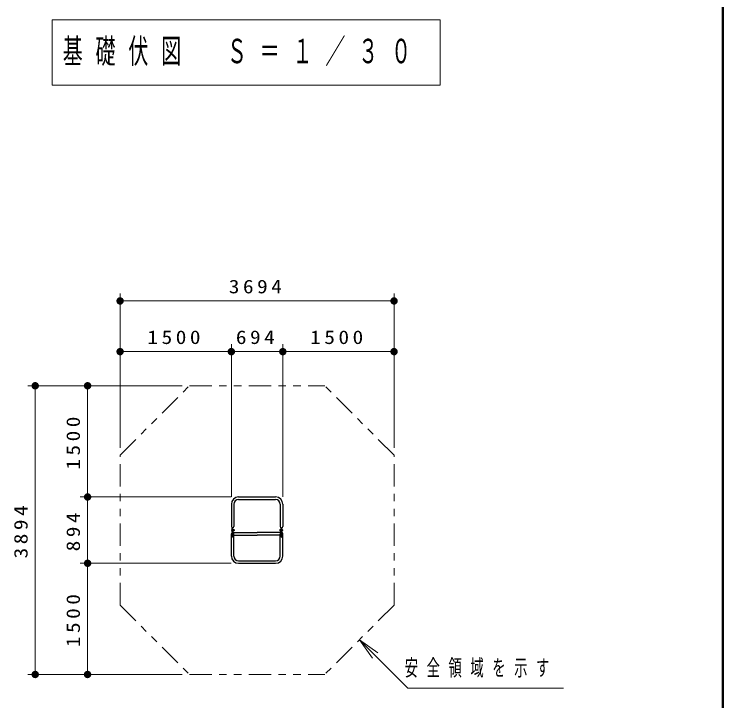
# Model space of a CAD drawing. Units: millimetres on the paper, with parts at other scales. Extents: x 86 to 451, y 394 to 677.
# Drawn here: x 355.5 to 451, y 497.1 to 589.7 of the extents above; entities that cross this region are included whole.
import ezdxf

# ---------------------------------------------------------------- set-up
doc = ezdxf.new("R2010")
doc.units = ezdxf.units.MM
for name, pattern in [('USER1', [4.5, 2.5, -2]), ('USER2', [6, 3, -1, 1, -1]), ('USER3', [8, 3, -1, 1, -1, 1, -1])]:
    doc.linetypes.add(name, pattern=pattern)
for name, color, linetype, lineweight in [('1_100', 7, 'Continuous', 25), ('1_30', 7, 'Continuous', 13), ('NAKAMURA図枠', 7, 'Continuous', 13)]:
    doc.layers.add(name, color=color, linetype=linetype, lineweight=lineweight)
doc.styles.add('ＭＳ ゴシック', font='')
doc.styles.get('ＭＳ ゴシック').set_extended_font_data('MS Gothic')

# ---------------------------------------------------------------- blocks, each defined once
blk = doc.blocks.new('filled_dot')
at = {"color": 0, "linetype": 'Continuous', "lineweight": -2, "const_width": 1.25}
blk.add_lwpolyline([(-0.625, 0, 1), (0.625, 0, 1)], format="xyb", close=True, dxfattribs=at)

msp = doc.modelspace()

# ---------------------------------------------------------------- linework, layer by layer
at = {"layer": '1_100', "lineweight": 13}
for p, q in [((369.753, 531.247), (369.753, 552.04)), ((406.693, 531.247), (406.693, 552.04)), ((369.753, 551.04), (406.693, 551.04)), ((384.753, 524.632), (384.753, 545.204)), ((391.693, 524.632), (391.693, 545.204)), ((369.753, 544.204), (384.753, 544.204)), ((384.753, 544.204), (391.693, 544.204)), ((406.693, 544.204), (391.693, 544.204)), ((378.108, 539.602), (357.308, 539.602)), ((358.308, 500.662), (358.308, 539.602)), ((378.108, 539.602), (364.367, 539.602)), ((365.367, 524.602), (365.367, 539.602)), ((384.723, 524.602), (364.367, 524.602)), ((365.367, 515.662), (365.367, 524.602)), ((384.723, 515.662), (364.367, 515.662)), ((365.367, 500.662), (365.367, 515.662)), ((402.016, 505.339), (404.137, 503.218)), ((402.016, 505.339), (404.49, 503.571)), ((403.783, 502.864), (402.016, 505.339)), ((378.108, 500.662), (357.308, 500.662)), ((378.108, 500.662), (364.367, 500.662))]:
    msp.add_line(p, q, dxfattribs=at)
at = {"layer": '1_100', "linetype": 'USER3', "lineweight": 13}
for p, q in [((369.753, 530.247), (379.108, 539.602)), ((379.108, 539.602), (397.338, 539.602)), ((406.693, 530.247), (397.338, 539.602)), ((369.753, 510.017), (369.753, 530.247)), ((406.693, 510.017), (406.693, 530.247)), ((369.753, 510.017), (379.108, 500.662)), ((406.693, 510.017), (397.338, 500.662)), ((379.108, 500.662), (397.338, 500.662))]:
    msp.add_line(p, q, dxfattribs=at)
at = {"layer": '1_100'}
for p, q in [((385.723, 524.602), (390.723, 524.602)), ((385.723, 524.262), (390.723, 524.262)), ((384.753, 523.632), (384.753, 520.632)), ((385.093, 523.632), (385.093, 520.632)), ((391.353, 523.632), (391.353, 520.632)), ((391.693, 523.632), (391.693, 520.632)), ((384.878, 520.237), (384.858, 520.237)), ((384.858, 520.237), (384.858, 520.027)), ((384.858, 520.027), (384.878, 520.027)), ((384.878, 519.882), (384.878, 520.468)), ((384.878, 520.237), (384.878, 520.027)), ((384.878, 519.882), (384.923, 519.882)), ((384.923, 520.382), (384.923, 520.462)), ((384.988, 520.237), (384.968, 520.237)), ((384.968, 520.237), (384.968, 520.027)), ((384.968, 520.027), (384.988, 520.027)), ((384.988, 520.237), (384.988, 520.027)), ((384.988, 520.04), (384.988, 520.224)), ((384.988, 520.224), (385.013, 520.224)), ((384.988, 520.139), (385.013, 520.132)), ((384.988, 520.131), (385.013, 520.124)), ((384.988, 520.04), (385.013, 520.04)), ((385.013, 520.217), (385.021, 520.23)), ((385.013, 520.04), (385.013, 520.224)), ((385.013, 520.047), (385.013, 520.217)), ((385.013, 520.047), (385.021, 520.034)), ((385.021, 520.23), (385.085, 520.23)), ((385.085, 520.181), (385.021, 520.181)), ((385.085, 520.083), (385.021, 520.083)), ((385.021, 520.034), (385.085, 520.034)), ((385.093, 520.217), (385.085, 520.23)), ((385.093, 520.047), (385.085, 520.034)), ((385.093, 520.047), (385.093, 520.217)), ((391.353, 520.217), (391.361, 520.23)), ((391.353, 520.047), (391.353, 520.217)), ((391.353, 520.047), (391.361, 520.034)), ((391.425, 520.23), (391.361, 520.23)), ((391.361, 520.181), (391.425, 520.181)), ((391.361, 520.083), (391.425, 520.083)), ((391.425, 520.034), (391.361, 520.034)), ((391.433, 520.217), (391.425, 520.23)), ((391.433, 520.047), (391.425, 520.034)), ((391.433, 520.04), (391.433, 520.224)), ((391.458, 520.224), (391.433, 520.224)), ((391.433, 520.047), (391.433, 520.217)), ((391.458, 520.139), (391.433, 520.132)), ((391.458, 520.131), (391.433, 520.124)), ((391.458, 520.04), (391.433, 520.04)), ((391.458, 520.237), (391.478, 520.237)), ((391.458, 520.237), (391.458, 520.027)), ((391.458, 520.04), (391.458, 520.224)), ((391.478, 520.027), (391.458, 520.027)), ((391.478, 520.237), (391.478, 520.027)), ((391.523, 520.382), (391.523, 520.462)), ((391.568, 519.882), (391.523, 519.882)), ((391.568, 519.882), (391.568, 520.468)), ((391.568, 520.237), (391.588, 520.237)), ((391.568, 520.237), (391.568, 520.027)), ((391.588, 520.027), (391.568, 520.027)), ((391.588, 520.237), (391.588, 520.027))]:
    msp.add_line(p, q, dxfattribs=at)
at = {"layer": '1_100', "color": 1, "linetype": 'USER2', "lineweight": 13}
for p, q in [((384.712, 520.132), (385.183, 520.132)), ((385.188, 520.132), (384.738, 520.132)), ((391.259, 520.132), (391.708, 520.132)), ((391.734, 520.132), (391.263, 520.132))]:
    msp.add_line(p, q, dxfattribs=at)
at = {"layer": '1_100', "color": 1}
for p, q in [((384.798, 520.172), (384.798, 520.092)), ((384.858, 520.222), (384.848, 520.222)), ((384.858, 520.042), (384.848, 520.042)), ((384.858, 520.222), (384.858, 520.042)), ((385.108, 520.182), (384.858, 520.182)), ((385.108, 520.082), (384.858, 520.082)), ((384.968, 520.237), (384.968, 520.027)), ((385.108, 520.182), (385.108, 520.082)), ((391.338, 520.182), (391.588, 520.182)), ((391.338, 520.182), (391.338, 520.082)), ((391.338, 520.082), (391.588, 520.082)), ((391.478, 520.237), (391.478, 520.027)), ((391.588, 520.222), (391.598, 520.222)), ((391.588, 520.222), (391.588, 520.042)), ((391.588, 520.042), (391.598, 520.042)), ((391.648, 520.172), (391.648, 520.092))]:
    msp.add_line(p, q, dxfattribs=at)
at = {"layer": '1_100', "color": 20}
for p, q in [((384.923, 520.382), (384.968, 520.382)), ((384.923, 519.197), (384.923, 520.382)), ((384.968, 519.197), (384.968, 520.382)), ((391.523, 520.382), (391.478, 520.382)), ((391.478, 519.197), (391.478, 520.382)), ((391.523, 519.197), (391.523, 520.382)), ((384.753, 516.632), (384.753, 519.632)), ((384.923, 519.802), (388.223, 519.802)), ((384.968, 519.197), (384.923, 519.197)), ((385.093, 516.632), (385.093, 519.632)), ((385.093, 519.462), (388.223, 519.462)), ((391.523, 519.802), (388.223, 519.802)), ((391.353, 519.462), (388.223, 519.462)), ((391.353, 516.632), (391.353, 519.632)), ((391.478, 519.197), (391.523, 519.197)), ((391.693, 516.632), (391.693, 519.632)), ((385.723, 516.002), (390.723, 516.002)), ((385.723, 515.662), (390.723, 515.662))]:
    msp.add_line(p, q, dxfattribs=at)
at = {"layer": '1_100', "lineweight": 13}
msp.add_lwpolyline([(402.016, 505.339), (408.548, 498.807), (429.548, 498.807)], dxfattribs=at)
at = {"layer": '1_100'}
for centre, radius, start, end in [((385.723, 523.632), 0.97, 90, 180), ((385.723, 523.632), 0.63, 90, 180), ((390.723, 523.632), 0.97, 0, 90), ((390.723, 523.632), 0.63, 0, 90), ((384.923, 520.632), 0.17, 180, 0), ((385.102, 520.217), 0.0887, 180.00003, 203.86506), ((385.175, 520.132), 0.162, 162.41194, 197.58807), ((385.102, 520.047), 0.0887, 156.13494, 180), ((385.004, 520.217), 0.0887, 336.13495, 359.99996), ((385.004, 520.047), 0.0887, 0.00002, 23.86508), ((384.931, 520.132), 0.162, 342.41195, 17.58808), ((385.093, 520.132), 0.075, 270.00001, 90), ((391.353, 520.132), 0.075, 89.99999, 269.99999), ((391.523, 520.632), 0.17, 180, 0), ((391.442, 520.217), 0.0887, 180.00004, 203.86505), ((391.515, 520.132), 0.162, 162.41192, 197.58805), ((391.442, 520.047), 0.0887, 156.13492, 179.99998), ((391.344, 520.217), 0.0887, 336.13494, 359.99997), ((391.344, 520.047), 0.0887, 360, 23.86506), ((391.271, 520.132), 0.162, 342.41193, 17.58806)]:
    msp.add_arc(centre, radius, start, end, dxfattribs=at)
at = {"layer": '1_100', "color": 1}
for centre, start, end in [((384.848, 520.172), 90, 180), ((384.848, 520.092), 180, 270), ((391.598, 520.172), 0, 90), ((391.598, 520.092), 270, 0)]:
    msp.add_arc(centre, 0.05, start, end, dxfattribs=at)
at = {"layer": '1_100', "linetype": 'USER1', "lineweight": 13}
for centre, start, end in [((385.093, 520.132), 270.00001, 90), ((391.353, 520.132), 89.99999, 269.99999)]:
    msp.add_arc(centre, 0.065, start, end, dxfattribs=at)
at = {"layer": '1_100', "color": 20}
for centre, radius, start, end in [((384.923, 519.632), 0.17, 90, 180), ((384.923, 519.632), 0.17, 0, 74.65052), ((391.523, 519.632), 0.17, 105.34948, 180), ((391.523, 519.632), 0.17, 0, 90), ((385.723, 516.632), 0.97, 180, 270), ((385.723, 516.632), 0.63, 180, 270), ((390.723, 516.632), 0.63, 270, 0), ((390.723, 516.632), 0.97, 270, 0)]:
    msp.add_arc(centre, radius, start, end, dxfattribs=at)
at = {"layer": '1_30'}
for p, q in [((360.61, 588.958), (360.61, 580.158)), ((412.91, 588.958), (360.61, 588.958)), ((412.91, 580.158), (412.91, 588.958)), ((360.61, 580.158), (412.91, 580.158))]:
    msp.add_line(p, q, dxfattribs=at)
at = {"layer": 'NAKAMURA図枠', "lineweight": 50}
msp.add_line((451.026, 420), (451.026, 677), dxfattribs=at)

# ---------------------------------------------------------------- block references
at = {"layer": '1_100', "lineweight": 13, "xscale": 0.4, "yscale": 0.4}
for p in [(369.753, 551.04), (369.753, 544.204), (384.753, 544.204), (391.693, 544.204)]:
    msp.add_blockref('filled_dot', p, dxfattribs=at)
for p, rotation in [((406.693, 551.04), 180), ((384.753, 544.204), 180), ((391.693, 544.204), 180), ((406.693, 544.204), 180), ((358.308, 539.602), 270), ((365.367, 539.602), 270), ((365.367, 524.602), 270), ((365.367, 524.602), 90), ((365.367, 515.662), 270), ((365.367, 515.662), 90), ((358.308, 500.662), 90), ((365.367, 500.662), 90)]:
    msp.add_blockref('filled_dot', p, dxfattribs=dict(at, rotation=rotation))

# ---------------------------------------------------------------- texts
at = {"layer": '1_100', "style": 'ＭＳ ゴシック'}
for s, insert, char_height, attachment_point in [('\\T1.33;\\W1.15;3694', (388.223, 552.04), 1.833, 8), ('\\T1.33;\\W1.15;1500', (377.253, 545.204), 1.833, 8), ('\\T1.33;\\W1.15;694', (388.223, 545.204), 1.833, 8), ('\\T1.33;\\W1.15;1500', (399.193, 545.204), 1.833, 8), ('\\T1.64;\\W0.6;安全領域を示す', (408.131, 501.457), 2.199, 4)]:
    msp.add_mtext(s, dxfattribs=dict(at, insert=insert, char_height=char_height, attachment_point=attachment_point))
at = {"layer": '1_100', "char_height": 1.833, "attachment_point": 8, "rotation": 90, "style": 'ＭＳ ゴシック'}
for s, insert in [('\\T1.33;\\W1.15;1500', (364.367, 532.102)), ('\\T1.33;\\W1.15;3894', (357.308, 520.132)), ('\\T1.33;\\W1.15;894', (364.367, 520.132)), ('\\T1.33;\\W1.15;1500', (364.367, 508.162))]:
    msp.add_mtext(s, dxfattribs=dict(at, insert=insert))
at = {"layer": '1_30', "insert": (362.01, 584.558), "char_height": 3.299, "attachment_point": 4, "style": 'ＭＳ ゴシック'}
msp.add_mtext('\\T1.64;\\W0.6;基礎伏図\u3000Ｓ＝１／３０', dxfattribs=at)

doc.saveas('drawing.dxf')
